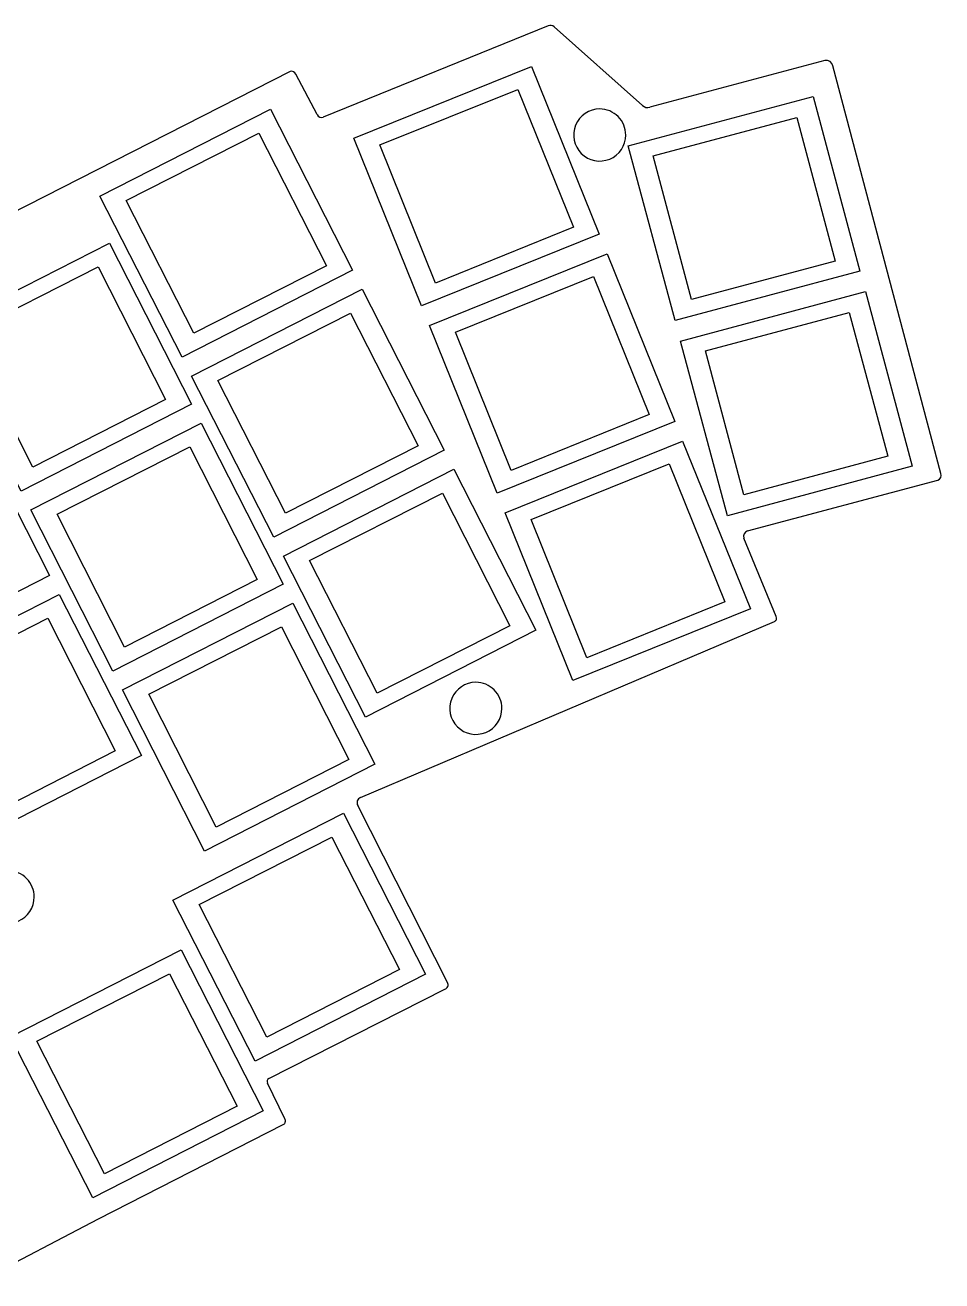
# Model space of a CAD drawing. Extents: x 5292583 to 74298707, y 12072829 to 47933234.
# Drawn here: x 51478018 to 74298707, y 16616145 to 47866020 of the extents above; entities that cross this region are included whole.
import ezdxf

# ---------------------------------------------------------------- set-up
doc = ezdxf.new("R2010")
doc.units = 0
doc.layers.get('0').update_dxf_attribs({"linetype": 'CONTINUOUS'})

msp = doc.modelspace()

# ---------------------------------------------------------------- linework, layer by layer
at = {"color": 7}
for points in [[(64501744.294793, 47844674.337711), (58897669.489012, 45572702.499002)], [(66847870.445789, 45867276.104539), (64643976.757331, 47823596.550971)], [(71386185.901179, 46983991.607625), (67025735.173512, 45820441.89952)], [(58079748.4934, 46715175.214118), (51090508.239292, 43153350.194936)], [(58751790.800085, 45639906.994255), (58214156.954737, 46647970.454282)], [(59663741.097746, 45049832.946882), (64079458.57388, 46833898.63135)], [(64079458.57388, 46833898.63135), (65764409.395207, 42663499.086761)], [(74275968.349092, 36710211.254657), (71587798.857769, 46849582.881704)], [(61693108.309577, 41446630.494545), (60306963.637401, 44884521.651948), (63743392.970495, 46267221.710427)], [(63743392.970495, 46267221.710427), (65127555.117866, 42834236.991029)], [(66492840.549344, 44859022.408914), (71093066.711611, 46091649.334887)], [(71093066.711611, 46091649.334887), (72257214.114035, 41746991.336843)], [(53341477.168415, 43609697.877455), (57584899.665881, 45771829.692808)], [(57584899.665881, 45771829.692808), (59626913.179339, 41764152.757353)], [(68067961.136907, 41035359.917455), (67111122.11733, 44616554.042583), (70690445.371926, 45570152.442407)], [(70690445.371926, 45570152.442407), (71645914.642282, 41994069.807564)], [(55677161.7928, 40197077.627452), (53996659.944461, 43501075.996926), (57299502.083667, 45178019.196043)], [(57299502.083667, 45178019.196043), (58977601.513052, 41878735.706059)], [(65764409.395207, 42663499.086761), (61348691.919072, 40879433.402292), (59663741.097746, 45049832.946882)], [(72257214.114035, 41746991.336843), (67656987.951768, 40514364.410869), (66492840.549344, 44859022.408914)], [(59626913.179339, 41764152.757353), (55383490.681873, 39602020.942001), (53341477.168415, 43609697.877455)], [(65127555.117866, 42834236.991029), (61693108.309577, 41446630.494545)], [(49336434.69172, 40279773.22704), (53579857.189186, 42441905.042393)], [(53579857.189186, 42441905.042393), (55621870.702644, 38434228.106938)], [(58977601.513052, 41878735.706059), (55677161.7928, 40197077.627452)], [(61546921.116189, 40388798.597537), (65962638.592323, 42172864.282006)], [(65962638.592323, 42172864.282006), (67647589.41365, 38002464.737416)], [(71645914.642282, 41994069.807564), (68067961.136907, 41035359.917455)], [(51672119.316105, 36867152.977037), (49991617.467765, 40171151.346511), (53294459.606971, 41848094.545628)], [(53294459.606971, 41848094.545628), (54972559.036357, 38548811.055645)], [(63576288.32802, 36785596.1452), (62190143.655844, 40223487.302603), (65626572.988939, 41606187.361082)], [(65626572.988939, 41606187.361082), (67010735.13631, 38173202.641685)], [(55623727.550246, 39130529.024226), (59867150.047712, 41292660.839579)], [(59867150.047712, 41292660.839579), (61909163.56117, 37284983.904124)], [(67796238.557299, 40001255.082627), (72396464.719567, 41233882.008601)], [(72396464.719567, 41233882.008601), (73560612.121991, 36889224.010556)], [(57959412.174631, 35717908.774223), (56278910.326291, 39021907.143697), (59581752.465497, 40698850.342814)], [(59581752.465497, 40698850.342814), (61259851.894883, 37399566.852831)], [(69371359.144863, 36177592.591169), (68414520.125285, 39758786.716296), (71993843.379881, 40712385.116121)], [(71993843.379881, 40712385.116121), (72949312.650237, 37136302.481278)], [(67647589.41365, 38002464.737416), (63231871.937516, 36218399.052947), (61546921.116189, 40388798.597537)], [(55621870.702644, 38434228.106938), (51378448.205178, 36272096.291586), (49336434.69172, 40279773.22704)], [(73560612.121991, 36889224.010556), (68960385.959723, 35656597.084583), (67796238.557299, 40001255.082627)], [(61909163.56117, 37284983.904124), (57665741.063704, 35122852.088772), (55623727.550246, 39130529.024226)], [(54972559.036357, 38548811.055645), (51672119.316105, 36867152.977037)], [(50047242.197823, 38177428.306126), (52089255.711281, 34169751.370671)], [(67010735.13631, 38173202.641685), (63576288.32802, 36785596.1452)], [(51618683.750632, 35800604.638395), (55862106.248099, 37962736.453748)], [(55862106.248099, 37962736.453748), (57904119.761557, 33955059.518293)], [(63430101.399216, 35727763.189858), (67845818.87535, 37511828.874326)], [(67845818.87535, 37511828.874326), (69530769.696677, 33341429.329737)], [(53954368.375018, 32387984.388392), (52273866.526678, 35691982.757866), (55576708.665884, 37368925.956983)], [(55576708.665884, 37368925.956983), (57254808.095269, 34069642.466999)], [(61259851.894883, 37399566.852831), (57959412.174631, 35717908.774223)], [(65459468.611047, 32124560.737521), (64073323.938871, 35562451.894924), (67509753.271965, 36945151.953403)], [(67509753.271965, 36945151.953403), (68893915.419337, 33512167.234006)], [(72949312.650237, 37136302.481278), (69371359.144863, 36177592.591169)], [(57905977.138326, 34651361.493915), (62149399.635792, 36813493.309268)], [(62149399.635792, 36813493.309268), (64191413.14925, 32805816.373813)], [(69461354.60557, 35279900.70292), (74193695.024906, 36540376.903333)], [(52089255.711281, 34169751.370671), (47845833.213815, 32007619.555319), (45803819.700357, 36015296.490773)], [(60241661.762711, 31238741.243912), (58561159.914371, 34542739.613386), (61864002.053577, 36219682.812503)], [(61864002.053577, 36219682.812503), (63542101.482962, 32920399.32252)], [(57904119.761557, 33955059.518293), (53660697.264091, 31792927.702941), (51618683.750632, 35800604.638395)], [(69530769.696677, 33341429.329737), (65115052.220543, 31557363.645268), (63430101.399216, 35727763.189858)], [(70176510.278314, 33148387.558394), (69370059.774875, 35097309.45403)], [(64191413.14925, 32805816.373813), (59947990.651784, 30643684.558461), (57905977.138326, 34651361.493915)], [(57254808.095269, 34069642.466999), (53954368.375018, 32387984.388392)], [(48086069.55302, 31536127.902128), (52329492.050486, 33698259.71748)], [(52329492.050486, 33698259.71748), (54371505.563944, 29690582.782026)], [(53900934.132463, 31321435.785166), (58144356.629929, 33483567.600519)], [(58144356.629929, 33483567.600519), (60186370.143387, 29475890.665064)], [(68893915.419337, 33512167.234006), (65459468.611047, 32124560.737521)], [(50421754.177405, 28123507.652125), (48741252.329065, 31427506.021599), (52044094.468272, 33104449.220716)], [(52044094.468272, 33104449.220716), (53722193.897657, 29805165.730732)], [(56236618.756848, 27908815.535163), (54556116.908509, 31212813.904637), (57858959.047715, 32889757.103754)], [(57858959.047715, 32889757.103754), (59537058.4771, 29590473.613771)], [(59827059.019948, 28645703.04527), (70131014.072485, 33024882.851191)], [(63542101.482962, 32920399.32252), (60241661.762711, 31238741.243912)], [(54371505.563944, 29690582.782026), (50128083.066478, 27528450.966674), (48086069.55302, 31536127.902128)], [(60186370.143387, 29475890.665064), (55942947.645921, 27313758.849712), (53900934.132463, 31321435.785166)], [(53722193.897657, 29805165.730732), (50421754.177405, 28123507.652125)], [(59537058.4771, 29590473.613771), (56236618.756848, 27908815.535163)], [(61993441.635182, 24041451.508335), (59759853.995529, 28444090.617848)], [(55159164.547403, 26093635.350229), (59402587.044869, 28255767.165582)], [(59402587.044869, 28255767.165582), (61444600.558328, 24248090.230128)], [(57494849.171789, 22681015.100226), (55814347.323449, 25985013.4697), (59117189.462655, 27661956.668817)], [(59117189.462655, 27661956.668817), (60795288.89204, 24362673.178834)], [(61444600.558328, 24248090.230128), (57201178.060861, 22085958.414775), (55159164.547403, 26093635.350229)], [(51118267.290728, 22691593.41655), (55361689.788195, 24853725.231903)], [(55361689.788195, 24853725.231903), (57403703.301653, 20846048.296449)], [(53453951.915114, 19278973.166547), (51773450.066774, 22582971.536021), (55076292.20598, 24259914.735139)], [(55076292.20598, 24259914.735139), (56754391.635365, 20960631.245155)], [(60795288.89204, 24362673.178834), (57494849.171789, 22681015.100226)], [(57542114.648052, 21656463.584913), (61926237.669097, 23874202.667806)], [(57403703.301653, 20846048.296449), (53160280.804186, 18683916.481096), (51118267.290728, 22691593.41655)], [(57944969.879627, 20648770.541905), (57513156.503807, 21535960.578485)], [(56754391.635365, 20960631.245155), (53453951.915114, 19278973.166547)], [(53308247.322185, 18161843.325567), (57905577.617112, 20504632.548385)], [(50351262.231106, 16616145.491025), (53308247.322185, 18161843.325567)]]:
    msp.add_lwpolyline(points, dxfattribs=at)
for points in [[(65781055.406893, 45779011.285064)], [(62697313.082596, 31511672.970505)]]:
    msp.add_lwpolyline(points, close=True, dxfattribs=at)
for points in [[(64643977.247911, 47823597.113842), (64604747.158486, 47857788.737779), (64549204.26102, 47866019.563629), (64501744.255032, 47844674.426117)], [(71587783.348333, 46849579.322487), (71566859.916915, 46940754.050784), (71478396.174453, 46999736.021402), (71386185.899158, 46983991.619467)], [(58214146.87129, 46647965.596449), (58189872.149593, 46698352.851244), (58134624.482698, 46725980.92362), (58079748.51893, 46715175.084468)], [(58751785.049569, 45639904.589591), (58775575.762552, 45583011.441342), (58838967.761102, 45553809.762769), (58897669.463262, 45572702.579009)], [(65781055.406893, 45779011.285064), (65518870.933301, 45779011.285064), (65282502.831352, 45621075.168656), (65182169.177085, 45378848.299762)], [(66239423.082932, 45589149.177095), (66117856.416837, 45710715.84319), (65952976.634817, 45779011.285064), (65781055.406893, 45779011.285064)], [(66847861.480238, 45867267.198694), (66894269.023677, 45820548.53154), (66962339.657691, 45802628.912054), (67025735.178404, 45820441.88211)], [(65182169.177085, 45378848.299762), (65081835.522817, 45136621.430868), (65137295.311656, 44857806.244217), (65322687.730854, 44672413.825018)], [(66429285.1909, 45130781.501056), (66429285.1909, 45302702.72898), (66360989.749026, 45467582.511), (66239423.082932, 45589149.177095)], [(66029122.205598, 44531895.271248), (66271349.074492, 44632228.925515), (66429285.1909, 44868597.027464), (66429285.1909, 45130781.501056)], [(65322687.730854, 44672413.825018), (65508080.150053, 44487021.405819), (65786895.336704, 44431561.616981), (66029122.205598, 44531895.271248)], [(74193701.452839, 36540359.437053), (74262353.130444, 36565624.598485), (74298706.711445, 36640681.778191), (74275968.358489, 36710211.25773)], [(69461348.394062, 35279919.2441), (69385794.750053, 35254607.905561), (69344965.836228, 35172935.581953), (69370059.6907, 35097309.426099)], [(70179854.638504, 33077021.413539), (70188423.402102, 33100285.597189), (70187217.084592, 33126026.649426), (70176510.168892, 33148387.506)], [(70131017.536847, 33024875.060531), (70153670.809522, 33034948.549877), (70171285.874906, 33053757.229888), (70179854.638504, 33077021.413539)], [(62697313.082596, 31511672.970505), (62435128.609004, 31511672.970505), (62198760.507055, 31353736.854097), (62098426.852788, 31111509.985203)], [(63155680.758635, 31321810.862536), (63034114.09254, 31443377.528631), (62869234.31052, 31511672.970505), (62697313.082596, 31511672.970505)], [(63345542.866603, 30863443.186498), (63345542.866603, 31035364.414422), (63277247.42473, 31200244.196441), (63155680.758635, 31321810.862536)], [(62098426.852788, 31111509.985203), (61998093.198521, 30869283.116309), (62053552.987359, 30590467.929658), (62238945.406558, 30405075.510459)], [(62945379.881301, 30264556.956689), (63187606.750195, 30364890.610956), (63345542.866603, 30601258.712906), (63345542.866603, 30863443.186498)], [(62238945.406558, 30405075.510459), (62424337.825756, 30219683.09126), (62703153.012407, 30164223.302422), (62945379.881301, 30264556.956689)], [(59747383.519098, 28560252.815913), (59734483.833958, 28521557.36773), (59739034.7363, 28479166.222361), (59759854.1073, 28444090.684191)], [(59827062.047831, 28645695.711903), (59789360.357389, 28630129.012684), (59760283.204239, 28598948.264096), (59747383.519098, 28560252.815913)], [(51516092.686193, 26628100.440406), (51394526.020098, 26749667.106501), (51229646.238078, 26817962.548374), (51057725.010154, 26817962.548374)], [(51705954.794162, 26169732.764367), (51705954.794162, 26341653.992291), (51637659.352288, 26506533.774311), (51516092.686193, 26628100.440406)], [(51305791.808859, 25570846.534559), (51548018.677753, 25671180.188826), (51705954.794162, 25907548.290775), (51705954.794162, 26169732.764367)], [(61926235.38279, 23874209.257653), (61958889.277385, 23885538.328578), (61985035.738966, 23910455.205857), (61997923.353247, 23942525.972583)], [(61997923.353247, 23942525.972583), (62010810.967527, 23974596.73931), (62009176.334038, 24010677.429435), (61993441.540023, 24041451.45968)], [(57542116.132835, 21656461.198267), (57501139.456951, 21630968.744214), (57488238.798736, 21577289.274982), (57513156.508272, 21535960.581178)], [(57955347.181686, 20568482.138461), (57962746.332416, 20595557.047796), (57959009.760446, 20624466.634943), (57944969.883503, 20648770.544144)], [(57905578.693906, 20504630.638646), (57930027.804213, 20518416.107523), (57947948.030956, 20541407.229127), (57955347.181686, 20568482.138461)]]:
    msp.add_open_spline(points, degree=3, dxfattribs=at)

doc.saveas('drawing.dxf')
